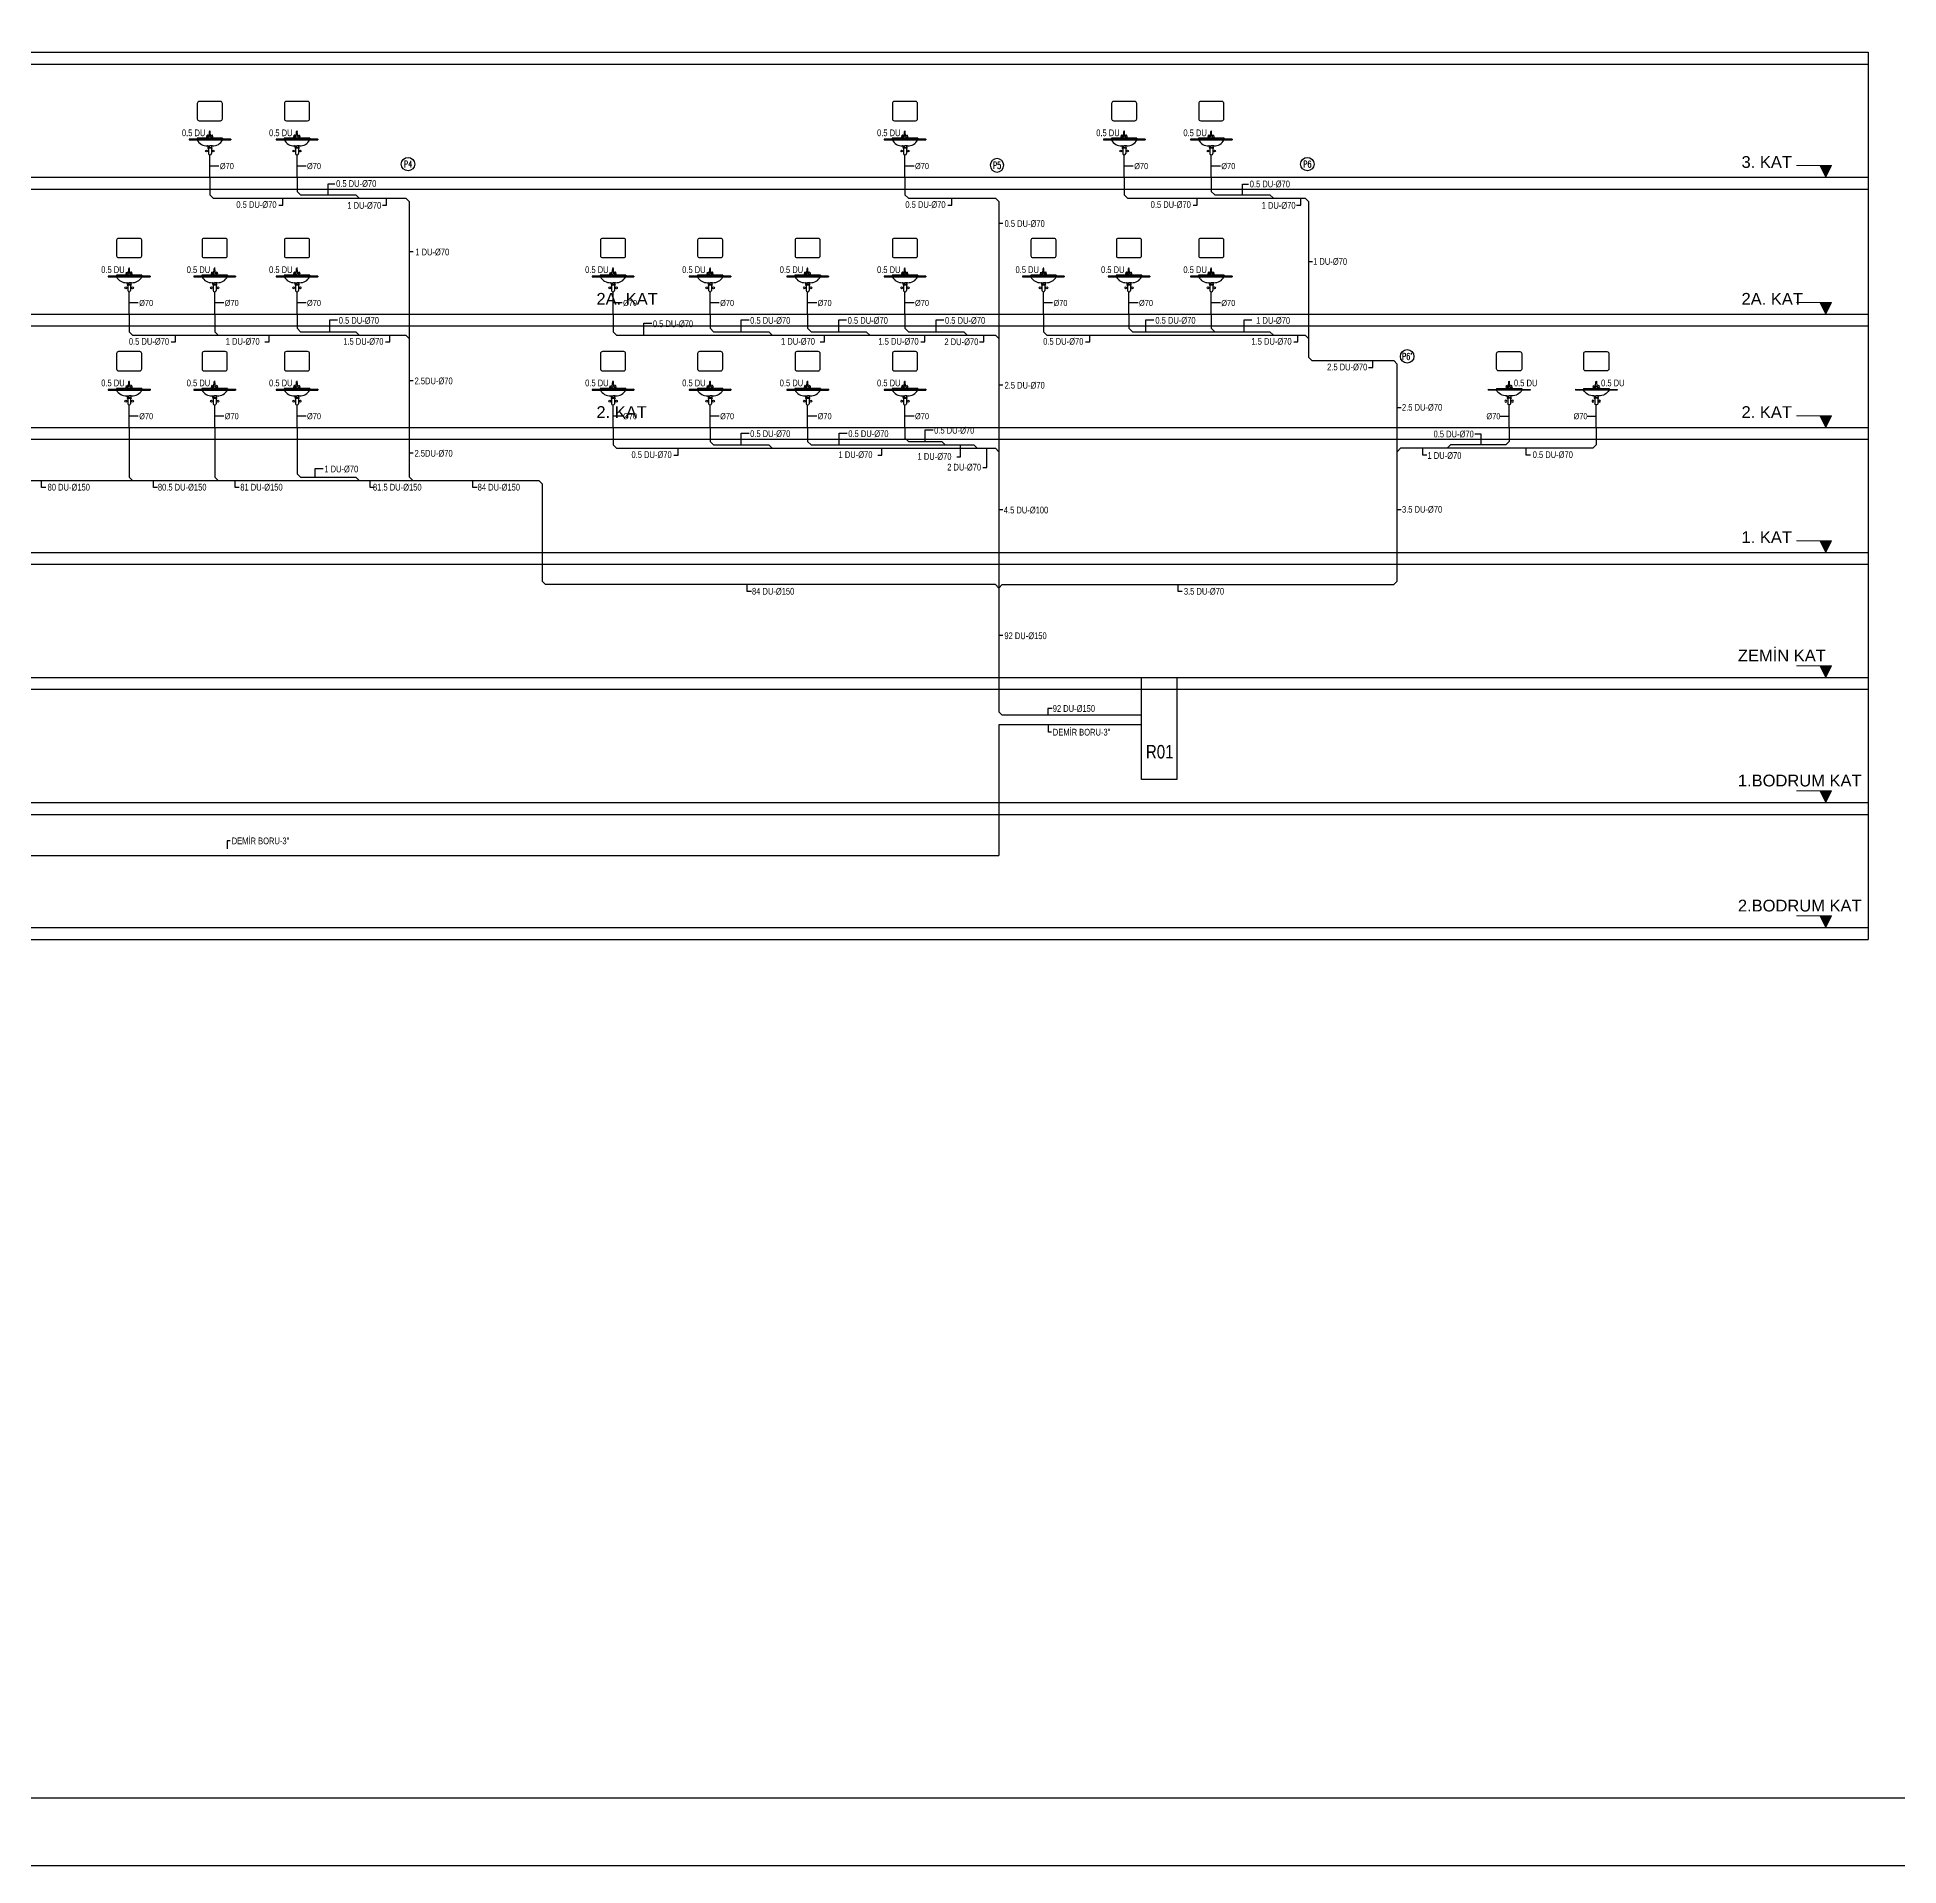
# Model space of a CAD drawing. Header units: centimetres. Extents: x 224692 to 285983, y -88114 to -79914.
# Drawn here: x 276868 to 282389, y -88114 to -82692 of the extents above; entities that cross this region are included whole.
import ezdxf
from ezdxf.enums import TextEntityAlignment as Align

# ---------------------------------------------------------------- set-up
doc = ezdxf.new("R2010")
doc.units = ezdxf.units.CM
doc.header["$LTSCALE"] = 0.2
doc.layers.get('0').update_dxf_attribs({"color": 252})
for name, color, linetype, lineweight in [('1-BASLIK', 53, 'Continuous', 25), ('sembol_no_TUR', 252, 'Continuous', 9), ('SP-DEMIR-BORU', 244, 'Continuous', 30), ('SP-DEMIR-BORU-TEXT', 113, 'Continuous', 30), ('SP-PIS', 6, 'Continuous', 30), ('SP-PIS-ALT KAT TAVANINDA', 30, 'Continuous', 30), ('SP-PIS-CAP', 241, 'Continuous', 30), ('SP-PISSU', 6, 'Continuous', 70), ('SP-PISSU-CAP', 241, 'Continuous', 15), ('SP-PISSU-TAVAN', 60, 'Continuous', 30)]:
    doc.layers.add(name, color=color, linetype=linetype, lineweight=lineweight)
for name, color, linetype in [('SP-ARMATUR-PIS-YUKBIRIMI', 213, 'Continuous'), ('SP-ARMATUR-PİSSU', 96, 'Continuous'), ('SP-PIS-YUKBIRIMI', 13, 'Continuous'), ('SP-PISSU-KOLON-NO', 153, 'Continuous')]:
    doc.layers.add(name, color=color, linetype=linetype)
doc.styles.add('ARIAL', font='arial.ttf')
doc.styles.add('ARIAL1', font='romans.shx', dxfattribs={"width": 0.7})
doc.styles.add('Y200-ARIAL', font='arial.ttf', dxfattribs={"width": 0.8})

# ---------------------------------------------------------------- blocks, each defined once
blk = doc.blocks.new('PN-2')
blk.add_circle((0, 0), 30)
at = {"ltscale": 50, "style": 'ARIAL1', "width": 0.7}
blk.add_attdef('NO', text='', height=27.5, dxfattribs=at).set_placement((0, 0), align=Align.MIDDLE_CENTER)
blk = doc.blocks.new('C1')
at = {"color": 7}
for p, q in [((-17, 6), (-15, 17)), ((-8, 5), (-16, 5)), ((-13, 17), (-5, 13)), ((-3, 1), (-8, 5)), ((-4, 12), (-5, 11)), ((-4, 10), (-2, 38)), ((4, 10), (2, 38)), ((3, 1), (8, 5)), ((4, 12), (5, 11)), ((5, 8), (4, 9)), ((13, 17), (5, 13)), ((8, 5), (16, 5)), ((17, 6), (15, 17))]:
    blk.add_line(p, q, dxfattribs=at)
for centre in [(-14, 11), (14, 11)]:
    blk.add_circle(centre, 0.88, dxfattribs=at)
for centre, radius, start, end in [((-16, 6), 0.88, 167.8993, 267.2751), ((-14, 16), 0.88, 62.4591, 167.8993), ((-12, 12), 7.91, 303.0945, 5.5175), ((-5, 12), 0.88, 18.7175, 62.4591), ((-6, 10), 1.76, 285.1367, 0), ((0, 5), 5.28, 240.2573, 299.7427), ((0, 37), 2.64, 34.3306, 147.3598), ((0, 35), 2.64, 34.3306, 147.3598), ((6, 10), 1.76, 180, 228.4344), ((5, 12), 0.88, 117.5409, 161.2825), ((12, 12), 7.91, 174.4825, 236.9055), ((14, 16), 0.88, 12.1007, 117.5409), ((16, 6), 0.88, 272.7249, 12.1007)]:
    blk.add_arc(centre, radius, start, end, dxfattribs=at)
blk = doc.blocks.new('N5')
at = {"color": 7}
for p, q in [((2054.9, 169.4), (1869.4, 169.4)), ((1869.4, 169.4), (1869.4, 166.4)), ((1869.4, 166.4), (2054.9, 166.4)), ((2054.9, 169.4), (2054.9, 166.4)), ((1953.3, 140), (1962.1, 140)), ((1953.3, 130.6), (1955.5, 130.6)), ((1953.3, 130.6), (1953.3, 128.4)), ((1953.3, 128.4), (1955.5, 128.4)), ((1954.4, 133.8), (1954.4, 130.6)), ((1954.4, 130.6), (1969.8, 130.6)), ((1955.5, 128.4), (1955.5, 123.3)), ((1955.5, 128.4), (1955.5, 105.6)), ((1961, 100.1), (1963.2, 100.1)), ((1971, 140), (1962.1, 140)), ((1962.1, 0), (1962.1, 100.1)), ((1968.7, 130.6), (1970.9, 130.6)), ((1968.7, 128.4), (1970.9, 128.4)), ((1968.7, 128.4), (1968.7, 105.6)), ((1969.8, 133.8), (1969.8, 130.6)), ((1970.9, 130.6), (1970.9, 128.4))]:
    blk.add_line(p, q, dxfattribs=at)
for p, q in [((2018.8, 173.5), (1905.4, 173.5)), ((1905.4, 173.5), (1905.4, 169.4)), ((2018.8, 173.5), (2018.8, 169.4)), ((1954.5, 133), (1953.7, 137.9)), ((1962.1, 133), (1954.5, 133)), ((1962.1, 133), (1969.7, 133)), ((1969.7, 133), (1970.6, 137.9))]:
    blk.add_line(p, q)
at = {"linetype": 'Continuous'}
blk.add_lwpolyline([(1914.8, 337.2, 0.414214), (1906.1, 328.6), (1906.1, 260.2, 0.414214), (1914.8, 251.6), (2009.5, 251.6, 0.414214), (2018.1, 260.2), (2018.1, 328.6, 0.414214), (2009.5, 337.2)], format="xyb", close=True, dxfattribs=at)
at = {"color": 7}
for centre in [(1947.3, 116.9), (1977, 116.9)]:
    blk.add_circle(centre, 4, dxfattribs=at)
for centre, radius, start, end in [((1949.4, 189.6), 49.7, 207.84161, 272.09595), ((1974.9, 189.6), 49.7, 267.90405, 332.15839), ((1951.3, 137.5), 2.43, 10, 92.09595), ((1973, 137.5), 2.43, 87.90405, 170)]:
    blk.add_arc(centre, radius, start, end)
for centre, start, end in [((1961, 105.6), 180, 270), ((1963.2, 105.6), 270, 0)]:
    blk.add_arc(centre, 5.5, start, end, dxfattribs=at)
at = {"linetype": 'Continuous', "xscale": 0.8, "yscale": 0.8, "zscale": 0.8}
blk.add_blockref('C1', (1961.9, 173.5), dxfattribs=at)
blk = doc.blocks.new('LAVABO-KS')
blk.add_blockref('N5', (-1962.1, 0))
blk = doc.blocks.new('dgfdgdfg')
at = {"layer": 'sembol_no_TUR'}
h = blk.add_hatch(color=256, dxfattribs=at)
h.dxf.hatch_style = 1
h.paths.add_polyline_path([(-19, -12.2), (-34, 17.8), (-4, 17.8)])
at = {"layer": 'sembol_no_TUR', "lineweight": 0}
blk.add_line((-34, 17.8), (56, 17.8), dxfattribs=at)
at = {"layer": 'sembol_no_TUR'}
blk.add_lwpolyline([(-19, -12.2), (-34, 17.8), (-4, 17.8), (-19, -12.2)], dxfattribs=at)
at = {"layer": 'sembol_no_TUR', "lineweight": 0}
blk.add_lwpolyline([(-19, -12.2), (-81.8, -12.2)], dxfattribs=at)

msp = doc.modelspace()

# ---------------------------------------------------------------- linework, layer by layer
at = {"layer": '1-BASLIK'}
for points in [[(224691.5, -88114.3), (224691.5, -79914.3), (285982.6, -79914.3), (285982.6, -88114.3)], [(283082.6, -87914.3), (224891.5, -87914.3), (224891.5, -80114.3), (283082.6, -80114.3)]]:
    msp.add_lwpolyline(points, close=True, dxfattribs=at)
at = {"layer": 'SP-DEMIR-BORU', "lineweight": -3}
for p, q in [((280143.4, -84731.1, 0), (279719.8, -84731.1, 0)), ((279719.8, -84731.1, 0), (279719.8, -85118.8, 0)), ((269641.2, -85118.8, 0), (279719.8, -85118.8, 0))]:
    msp.add_line(p, q, dxfattribs=at)
at = {"layer": 'SP-DEMIR-BORU-TEXT', "lineweight": -3}
for p, q in [((279866.9, -84753.2, 0), (279866.9, -84731.1, 0)), ((279875.8, -84753.2, 0), (279866.9, -84753.2, 0)), ((277440.7, -85075.5, 0), (277431.8, -85075.5, 0)), ((277431.8, -85075.5, 0), (277431.8, -85099.3, 0))]:
    msp.add_line(p, q, dxfattribs=at)
at = {"layer": 'SP-PIS', "color": 6, "lineweight": -3}
for p, q in [((277380.2, -83107.5, 0), (277380.2, -83159.5, 0)), ((277638.6, -83107.5, 0), (277638.6, -83149.5, 0)), ((279441.7, -83107.5, 0), (279441.7, -83159.5, 0)), ((280091.8, -83107.5, 0), (280091.8, -83159.5, 0)), ((280350.2, -83107.5, 0), (280350.2, -83149.5, 0)), ((277140.8, -83513.3, 0), (277140.8, -83565.3, 0)), ((277394.4, -83513.3, 0), (277394.4, -83565.3, 0)), ((277638.6, -83513.3, 0), (277638.6, -83555.3, 0)), ((278576, -83513.3, 0), (278576, -83565.3, 0)), ((278863.8, -83513.3, 0), (278863.8, -83555.3, 0)), ((279153, -83513.3, 0), (279153, -83555.3, 0)), ((279441.7, -83513.3, 0), (279441.7, -83555.3, 0)), ((279852.4, -83513.3, 0), (279852.4, -83565.3, 0)), ((280106, -83513.3, 0), (280106, -83555.3, 0)), ((280350.2, -83513.3, 0), (280350.2, -83555.3, 0)), ((277140.8, -83849.2, 0), (277140.8, -83996.8, 0)), ((277394.4, -83849.2, 0), (277394.4, -83996.8, 0)), ((277638.6, -83849.2, 0), (277638.6, -83986.8, 0)), ((278576, -83849.2, 0), (278576, -83901.2, 0)), ((278863.8, -83849.2, 0), (278863.8, -83891.2, 0)), ((279153, -83849.2, 0), (279153, -83891.2, 0)), ((279441.7, -83849.2, 0), (279441.7, -83881.2, 0)), ((281233.5, -83849.2, 0), (281233.5, -83891.2, 0)), ((281491.9, -83849.2, 0), (281491.9, -83901.2, 0))]:
    msp.add_line(p, q, dxfattribs=at)
at = {"layer": 'SP-PIS', "color": 6, "lineweight": -3, "extrusion": (-1.32356e-08, -4.95396e-07, 1)}
for p, q in [((277380.2, -83159.5, 0), (277390.2, -83169.5, 0)), ((277638.6, -83149.5, 0), (277648.6, -83159.5, 0)), ((279441.7, -83159.5, 0), (279451.7, -83169.5, 0)), ((280091.8, -83159.5, 0), (280101.8, -83169.5, 0)), ((280350.2, -83149.5, 0), (280360.2, -83159.5, 0)), ((277140.8, -83565.3, 0), (277150.8, -83575.3, 0)), ((277394.4, -83565.3, 0), (277404.4, -83575.3, 0)), ((277638.6, -83555.3, 0), (277648.6, -83565.3, 0)), ((278576, -83565.3, 0), (278586, -83575.3, 0)), ((278863.8, -83555.3, 0), (278873.8, -83565.3, 0)), ((279153, -83555.3, 0), (279163, -83565.3, 0)), ((279441.7, -83555.3, 0), (279451.7, -83565.3, 0)), ((279852.4, -83565.3, 0), (279862.4, -83575.3, 0)), ((280106, -83555.3, 0), (280116, -83565.3, 0)), ((280350.2, -83555.3, 0), (280360.2, -83565.3, 0)), ((278576, -83901.2, 0), (278586, -83911.2, 0)), ((278863.8, -83891.2, 0), (278873.8, -83901.2, 0)), ((279153, -83891.2, 0), (279163, -83901.2, 0)), ((279441.7, -83881.2, 0), (279451.7, -83891.2, 0)), ((277140.8, -83996.8, 0), (277150.8, -84006.8, 0)), ((277394.4, -83996.8, 0), (277404.4, -84006.8, 0)), ((277638.6, -83986.8, 0), (277648.6, -83996.8, 0))]:
    msp.add_line(p, q, dxfattribs=at)
at = {"layer": 'SP-PIS', "color": 6, "lineweight": -3, "extrusion": (1.32356e-08, -4.95396e-07, 1)}
for p, q in [((281233.5, -83891.2, 0), (281223.5, -83901.2, 0)), ((281491.9, -83901.2, 0), (281481.9, -83911.2, 0))]:
    msp.add_line(p, q, dxfattribs=at)
at = {"layer": 'SP-PIS-ALT KAT TAVANINDA', "lineweight": -3, "transparency": 33554687}
for p, q in [((277390.2, -83169.5, 0), (277961, -83169.5, 0)), ((277648.6, -83159.5, 0), (277812.6, -83159.5, 0)), ((279451.7, -83169.5, 0), (279709.8, -83169.5, 0)), ((280101.8, -83169.5, 0), (280628.2, -83169.5, 0)), ((280360.2, -83159.5, 0), (280524.2, -83159.5, 0)), ((277150.8, -83575.3, 0), (277961, -83575.3, 0)), ((277648.6, -83565.3, 0), (277812.6, -83565.3, 0)), ((278586, -83575.3, 0), (279709.8, -83575.3, 0)), ((278873.8, -83565.3, 0), (279037.8, -83565.3, 0)), ((279163, -83565.3, 0), (279327, -83565.3, 0)), ((279451.7, -83565.3, 0), (279615.8, -83565.3, 0)), ((279862.4, -83575.3, 0), (280628.2, -83575.3, 0)), ((280116, -83565.3, 0), (280524.2, -83565.3, 0)), ((278586, -83911.2, 0), (279709.8, -83911.2, 0)), ((278873.8, -83901.2, 0), (279037.8, -83901.2, 0)), ((279163, -83901.2, 0), (279646, -83901.2, 0)), ((279451.7, -83891.2, 0), (279551.2, -83891.2, 0)), ((281481.9, -83911.2, 0), (280911, -83911.2, 0)), ((281223.5, -83901.2, 0), (281059.4, -83901.2, 0)), ((280901, -84305.4, 0), (280901, -83921.2, 0)), ((272034, -84006.8, 0), (278355.4, -84006.8, 0)), ((277648.6, -83996.8, 0), (277812.6, -83996.8, 0)), ((278365.4, -84016.8, 0), (278355.4, -84006.8, 0)), ((278365.4, -84016.8, 0), (278365.4, -84305.4, 0))]:
    msp.add_line(p, q, dxfattribs=at)
at = {"layer": 'SP-PIS-ALT KAT TAVANINDA', "lineweight": -3, "transparency": 33554687, "extrusion": (-1.32356e-08, -4.95396e-07, 1)}
for p, q in [((277812.6, -83159.5, 0), (277822.6, -83169.5, 0)), ((277961, -83169.5, 0), (277971, -83179.5, 0)), ((279709.8, -83169.5, 0), (279719.8, -83179.5, 0)), ((280524.2, -83159.5, 0), (280534.2, -83169.5, 0)), ((280628.2, -83169.5, 0), (280638.2, -83179.5, 0)), ((277812.6, -83565.3, 0), (277822.6, -83575.3, 0)), ((277961, -83575.3, 0), (277971, -83585.3, 0)), ((279037.8, -83565.3, 0), (279047.8, -83575.3, 0)), ((279327, -83565.3, 0), (279337, -83575.3, 0)), ((279615.8, -83565.3, 0), (279625.8, -83575.3, 0)), ((279709.8, -83575.3, 0), (279719.8, -83585.3, 0)), ((280524.2, -83565.3, 0), (280534.2, -83575.3, 0)), ((280628.2, -83575.3, 0), (280638.2, -83585.3, 0)), ((279037.8, -83901.2, 0), (279047.8, -83911.2, 0)), ((279551.2, -83891.2, 0), (279561.2, -83901.2, 0)), ((279646, -83901.2, 0), (279656, -83911.2, 0)), ((279709.8, -83911.2, 0), (279719.8, -83921.2, 0)), ((277812.6, -83996.8, 0), (277822.6, -84006.8, 0))]:
    msp.add_line(p, q, dxfattribs=at)
at = {"layer": 'SP-PIS-ALT KAT TAVANINDA', "lineweight": -3, "transparency": 33554687, "extrusion": (1.32356e-08, -4.95396e-07, 1)}
for p, q in [((280911, -83911.2, 0), (280901, -83921.2, 0)), ((281059.4, -83901.2, 0), (281049.4, -83911.2, 0))]:
    msp.add_line(p, q, dxfattribs=at)
at = {"layer": 'SP-PIS-CAP', "color": 7, "lineweight": -3, "ltscale": 100}
for p, q in [((225667.3, -82736.7, 0), (282297.8, -82736.7, 0)), ((282297.8, -82736.7), (282297.8, -85367.4, 0)), ((225667.3, -82771.7, 0), (282297.8, -82771.7, 0)), ((225667.3, -83107.5, 0), (282297.8, -83107.5, 0)), ((225667.3, -83142.5, 0), (282297.8, -83142.5, 0)), ((225667.3, -83513.3, 0), (282297.8, -83513.3, 0)), ((225667.3, -83548.3, 0), (282297.8, -83548.3, 0)), ((225667.3, -83849.2, 0), (282297.8, -83849.2, 0)), ((225667.3, -83884.2, 0), (282297.8, -83884.2, 0)), ((225667.3, -84220, 0), (282297.8, -84220, 0)), ((225667.3, -84255, 0), (282297.8, -84255, 0)), ((225667.3, -84590.8, 0), (282297.8, -84590.8, 0)), ((225667.3, -84625.8, 0), (282079.4, -84625.8, 0)), ((282079.4, -84625.8, 0), (282297.8, -84625.8, 0)), ((225667.3, -84961.6, 0), (282297.8, -84961.6, 0)), ((225667.3, -84996.6, 0), (282297.8, -84996.6, 0)), ((225667.3, -85332.4, 0), (282297.8, -85332.4, 0)), ((225667.3, -85367.4, 0), (282297.8, -85367.4, 0))]:
    msp.add_line(p, q, dxfattribs=at)
at = {"layer": 'SP-PIS-CAP', "lineweight": -3}
for p, q in [((277407, -83074.2, 0), (277380.1, -83074.2, 0)), ((277665.4, -83074.2, 0), (277638.5, -83074.2, 0)), ((279468.6, -83074.2, 0), (279441.7, -83074.2, 0)), ((280118.6, -83074.2, 0), (280091.7, -83074.2, 0)), ((280377, -83074.2, 0), (280350.1, -83074.2, 0)), ((277167.6, -83480, 0), (277140.8, -83480, 0)), ((277421.3, -83480, 0), (277394.4, -83480, 0)), ((277665.4, -83480, 0), (277638.5, -83480, 0)), ((278602.9, -83480, 0), (278576, -83480, 0)), ((278890.6, -83480, 0), (278863.8, -83480, 0)), ((279179.8, -83480, 0), (279153, -83480, 0)), ((279468.6, -83480, 0), (279441.7, -83480, 0)), ((279879.2, -83480, 0), (279852.4, -83480, 0)), ((280132.9, -83480, 0), (280106, -83480, 0)), ((280377, -83480, 0), (280350.1, -83480, 0)), ((277167.6, -83815.8, 0), (277140.8, -83815.8, 0)), ((277421.3, -83815.8, 0), (277394.4, -83815.8, 0)), ((277665.4, -83815.8, 0), (277638.5, -83815.8, 0)), ((278602.9, -83815.8, 0), (278576, -83815.8, 0)), ((278890.6, -83815.8, 0), (278863.8, -83815.8, 0)), ((279179.8, -83815.8, 0), (279153, -83815.8, 0)), ((279468.6, -83815.8, 0), (279441.7, -83815.8, 0)), ((281206.6, -83815.8, 0), (281233.5, -83815.8, 0)), ((281465, -83815.8, 0), (281491.9, -83815.8, 0))]:
    msp.add_line(p, q, dxfattribs=at)
at = {"layer": 'SP-PIS-YUKBIRIMI'}
for p, q in [((277730.6, -83159.5, 0), (277730.6, -83126.8, 0)), ((277730.6, -83126.8, 0), (277751, -83126.8, 0)), ((280442.2, -83159.5, 0), (280442.2, -83128, 0)), ((280442.2, -83128, 0), (280460.7, -83128, 0)), ((277584.3, -83189.7, 0), (277596.7, -83189.7, 0)), ((277596.7, -83189.7, 0), (277596.7, -83169.5, 0)), ((277891.7, -83189.7, 0), (277904.1, -83189.7, 0)), ((277904.1, -83189.7, 0), (277904.1, -83169.5, 0)), ((279568.4, -83189.7, 0), (279580.8, -83189.7, 0)), ((279580.8, -83189.7, 0), (279580.8, -83169.5, 0)), ((280295.9, -83189.7, 0), (280308.3, -83189.7, 0)), ((280308.3, -83189.7, 0), (280308.3, -83169.5, 0)), ((280603.3, -83189.7, 0), (280615.7, -83189.7, 0)), ((280615.7, -83189.7, 0), (280615.7, -83169.5, 0)), ((279732.2, -83244.2, 0), (279719.8, -83244.2, 0)), ((277983.4, -83328.6, 0), (277971, -83328.6, 0)), ((280650.6, -83358.5, 0), (280638.2, -83358.5, 0)), ((277278, -83595.5, 0), (277278, -83575.3, 0)), ((277555.9, -83595.5, 0), (277555.9, -83575.3, 0)), ((277735.8, -83565.3, 0), (277735.8, -83530.5, 0)), ((277735.8, -83530.5, 0), (277759.1, -83530.5, 0)), ((277913.8, -83595.5, 0), (277913.8, -83575.3, 0)), ((278667.4, -83575.3, 0), (278667.4, -83540.5, 0)), ((278667.4, -83540.5, 0), (278690.8, -83540.5, 0)), ((278955.8, -83565.3, 0), (278955.8, -83530.5, 0)), ((278955.8, -83530.5, 0), (278979.2, -83530.5, 0)), ((279202.8, -83595.5, 0), (279202.8, -83575.3, 0)), ((279245, -83565.3, 0), (279245, -83530.5, 0)), ((279245, -83530.5, 0), (279268.4, -83530.5, 0)), ((279500.9, -83595.5, 0), (279500.9, -83575.3, 0)), ((279533.7, -83565.3, 0), (279533.7, -83530.5, 0)), ((279533.7, -83530.5, 0), (279557.1, -83530.5, 0)), ((279675.1, -83595.5, 0), (279675.1, -83575.3, 0)), ((279989.6, -83595.5, 0), (279989.6, -83575.4, 0)), ((280156.2, -83565.4, 0), (280156.2, -83530.5, 0)), ((280156.2, -83530.5, 0), (280179.5, -83530.5, 0)), ((280447.3, -83565.4, 0), (280447.3, -83530.5, 0)), ((280447.3, -83530.5, 0), (280470.7, -83530.5, 0)), ((280607.1, -83595.5, 0), (280607.1, -83575.4, 0)), ((277265.6, -83595.5, 0), (277278, -83595.5, 0)), ((277543.5, -83595.5, 0), (277555.9, -83595.5, 0)), ((277901.4, -83595.5, 0), (277913.8, -83595.5, 0)), ((279190.5, -83595.5, 0), (279202.8, -83595.5, 0)), ((279488.5, -83595.5, 0), (279500.9, -83595.5, 0)), ((279662.7, -83595.5, 0), (279675.1, -83595.5, 0)), ((279977.2, -83595.5, 0), (279989.6, -83595.5, 0)), ((280594.7, -83595.5, 0), (280607.1, -83595.5, 0)), ((280816.4, -83671.4, 0), (280828.8, -83671.4, 0)), ((280828.8, -83671.4, 0), (280828.8, -83651.2, 0)), ((277983.4, -83710.7, 0), (277971, -83710.7, 0)), ((279732.2, -83723.7, 0), (279719.8, -83723.7, 0)), ((280913.4, -83791.2, 0), (280901, -83791.2, 0)), ((279501.5, -83891.2, 0), (279501.5, -83856.3, 0)), ((279501.5, -83856.3, 0), (279524.8, -83856.3, 0)), ((278768.6, -83931.3, 0), (278768.6, -83911.2, 0)), ((278955.8, -83901.2, 0), (278955.8, -83866.3, 0)), ((278955.8, -83866.3, 0), (278979.2, -83866.3, 0)), ((279246.9, -83901.2, 0), (279246.9, -83866.3, 0)), ((279246.9, -83866.3, 0), (279270.3, -83866.3, 0)), ((279373.4, -83931.3, 0), (279373.4, -83911.2, 0)), ((279606.8, -83936.7), (279606.8, -83901.2)), ((279684.2, -83968.4, 0), (279684.2, -83911.2, 0)), ((280977, -83931.3, 0), (280977, -83911.2, 0)), ((281150.5, -83869.6, 0), (281132, -83869.6, 0)), ((281150.5, -83901.2, 0), (281150.5, -83869.6, 0)), ((281284.4, -83931.3, 0), (281284.4, -83911.2, 0)), ((277692.8, -83996.8, 0), (277692.8, -83971.1, 0)), ((277692.8, -83971.1, 0), (277716.2, -83971.1, 0)), ((277983.4, -83925.4, 0), (277971, -83925.4, 0)), ((278756.2, -83931.3, 0), (278768.6, -83931.3, 0)), ((279361, -83931.3, 0), (279373.4, -83931.3, 0)), ((279595.3, -83936.7), (279606.8, -83936.7)), ((279672.7, -83968.4, 0), (279684.2, -83968.4, 0)), ((280989.4, -83931.3, 0), (280977, -83931.3, 0)), ((281296.7, -83931.3, 0), (281284.4, -83931.3, 0)), ((276880.8, -84026.9, 0), (276880.8, -84006.8, 0)), ((276893.2, -84026.9, 0), (276880.8, -84026.9, 0)), ((277212.5, -84026.9, 0), (277212.5, -84006.8, 0)), ((277224.8, -84026.9, 0), (277212.5, -84026.9, 0)), ((277454.8, -84026.9, 0), (277454.8, -84006.8, 0)), ((277467.1, -84026.9, 0), (277454.8, -84026.9, 0)), ((277855.1, -84026.9, 0), (277855.1, -84006.8, 0)), ((277867.4, -84026.9, 0), (277855.1, -84026.9, 0)), ((278160.3, -84026.9, 0), (278160.3, -84006.8, 0)), ((278172.7, -84026.9, 0), (278160.3, -84026.9, 0)), ((279732.2, -84093.7, 0), (279719.8, -84093.7, 0)), ((280913.4, -84093.7, 0), (280901, -84093.7, 0)), ((278973.8, -84335.6, 0), (278973.8, -84315.4, 0)), ((278986.2, -84335.6, 0), (278973.8, -84335.6, 0)), ((280251.7, -84335.6, 0), (280251.7, -84315.4, 0)), ((280264, -84335.6, 0), (280251.7, -84335.6, 0)), ((279732.2, -84466.5, 0), (279719.8, -84466.5, 0)), ((279878.1, -84682.2, 0), (279865.7, -84682.2, 0)), ((279865.7, -84682.2, 0), (279865.7, -84702.4, 0))]:
    msp.add_line(p, q, dxfattribs=at)
at = {"layer": 'SP-PISSU', "lineweight": -3, "transparency": 33554687}
for p, q in [((277971, -83179.5, 0), (277971, -83995.9, 0)), ((279719.8, -83179.5, 0), (279719.8, -84692.4, 0)), ((280638.2, -83179.5, 0), (280638.2, -83641.2, 0)), ((280638.2, -83641.2, 0), (280648.2, -83651.2, 0)), ((280648.2, -83651.2, 0), (280891, -83651.2, 0)), ((280901, -83661.2, 0), (280891, -83651.2, 0)), ((280901, -83921.2, 0), (280901, -83661.2, 0)), ((277981, -84005.9, 0), (277971, -83995.9, 0))]:
    msp.add_line(p, q, dxfattribs=at)
at = {"layer": 'SP-PISSU', "lineweight": -3, "elevation": 0}
msp.add_lwpolyline([(280248.3, -84590.8), (280248.3, -84893.4), (280143.4, -84893.4), (280143.4, -84590.8)], dxfattribs=at)
at = {"layer": 'SP-PISSU-TAVAN', "lineweight": -3}
for p, q in [((278375.4, -84315.4, 0), (278365.4, -84305.4, 0)), ((279709.8, -84315.4, 0), (278375.4, -84315.4, 0)), ((279729.8, -84315.4, 0), (280891, -84315.4, 0)), ((280891, -84315.4, 0), (280901, -84305.4, 0)), ((279729.8, -84702.4, 0), (279719.8, -84692.4, 0)), ((280143.4, -84702.4, 0), (279729.8, -84702.4, 0))]:
    msp.add_line(p, q, dxfattribs=at)
at = {"layer": 'SP-PISSU-TAVAN', "lineweight": -3, "extrusion": (-1.32356e-08, -4.95396e-07, 1)}
msp.add_line((279709.8, -84315.4, 0), (279719.8, -84325.4, 0), dxfattribs=at)
at = {"layer": 'SP-PISSU-TAVAN', "lineweight": -3, "extrusion": (1.32356e-08, -4.95396e-07, 1)}
msp.add_line((279729.8, -84315.4, 0), (279719.8, -84325.4, 0), dxfattribs=at)

# ---------------------------------------------------------------- block references
at = {"layer": 'SP-ARMATUR-PİSSU', "lineweight": -3, "yscale": 0.6666666666715173, "zscale": 0.6666666666715173}
for p, xscale, rotation in [((277380.2, -83107.5, 0), 0.6666666666715173, 0.02026682418516404), ((277638.6, -83107.5, 0), 0.6666666666715173, 0.02026682418516404), ((279441.7, -83107.5, 0), 0.6666666666715173, 0.02026682418517094), ((280091.8, -83107.5, 0), 0.6666666666715173, 0.02026682418516404), ((280350.2, -83107.5, 0), 0.6666666666715173, 0.02026682418516404), ((277140.8, -83513.4, 0), 0.6666666666715173, 0.02026682418516404), ((277394.4, -83513.4, 0), 0.6666666666715173, 0.02026682418516404), ((277638.6, -83513.4, 0), 0.6666666666715173, 0.02026682418516404), ((278576, -83513.4, 0), 0.6666666666715173, 0.02026682418516404), ((278863.8, -83513.4, 0), 0.6666666666715173, 0.02026682418516404), ((279153, -83513.4, 0), 0.6666666666715173, 0.02026682418516404), ((279441.7, -83513.4, 0), 0.6666666666715173, 0.02026682418516404), ((279852.4, -83513.4, 0), 0.6666666666715173, 0.02026682418516404), ((280106, -83513.4, 0), 0.6666666666715173, 0.02026682418516404), ((280350.2, -83513.4, 0), 0.6666666666715173, 0.02026682418516404), ((277140.8, -83849.2, 0), 0.6666666666715173, 0.02026682418516404), ((277394.4, -83849.2, 0), 0.6666666666715173, 0.02026682418516404), ((277638.6, -83849.2, 0), 0.6666666666715173, 0.02026682418516404), ((278576, -83849.2, 0), 0.6666666666715173, 0.02026682418516404), ((278863.8, -83849.2, 0), 0.6666666666715173, 0.02026682418516404), ((279153, -83849.2, 0), 0.6666666666715173, 0.02026682418516404), ((279441.7, -83849.2, 0), 0.6666666666715173, 0.02026682418516404), ((281233.5, -83849.2, 0), -0.6666666666715173, 359.9797331758148), ((281491.9, -83849.2, 0), -0.6666666666715173, 359.9797331758148)]:
    msp.add_blockref('LAVABO-KS', p, dxfattribs=dict(at, xscale=xscale, rotation=rotation))
at = {"layer": 'SP-PIS-CAP', "color": 7, "lineweight": -3, "xscale": -1.158777081540212, "yscale": 1.158777081540212, "zscale": 1.158777081540212}
for p in [(282150.3, -83093.4, 0), (282150.3, -83499.2, 0), (282150.3, -83835, 0), (282150.3, -84205.9, 0), (282150.3, -84576.7, 0), (282150.3, -84947.5, 0), (282150.3, -85318.3, 0)]:
    msp.add_blockref('dgfdgdfg', p, dxfattribs=at)
at = {"layer": 'SP-PISSU-KOLON-NO'}
ref = msp.add_blockref('PN-2', (277967.8, -83068.4, 0), dxfattribs=dict(at, xscale=0.6666666666666665, yscale=0.6666666666666665, zscale=0.6666666666666665))
ref.add_attrib('NO', 'P4', dxfattribs={"layer": '0', "ltscale": 50, "height": 20, "style": 'ARIAL1', "width": 0.7}).set_placement((277967.8, -83068.4, 0), align=Align.MIDDLE_CENTER)
ref = msp.add_blockref('PN-2', (279714.6, -83072, 0), dxfattribs=dict(at, xscale=-0.6666666666666665, yscale=0.6666666666666665, zscale=0.6666666666666665))
ref.add_attrib('NO', 'P5', dxfattribs={"layer": '0', "ltscale": 50, "height": 20, "style": 'ARIAL1', "width": 0.7}).set_placement((279714.6, -83072, 0), align=Align.MIDDLE_CENTER)
ref = msp.add_blockref('PN-2', (280635, -83068.4, 0), dxfattribs=dict(at, xscale=0.6666666666666665, yscale=0.6666666666666665, zscale=0.6666666666666665))
ref.add_attrib('NO', 'P6', dxfattribs={"layer": '0', "ltscale": 50, "height": 20, "style": 'ARIAL1', "width": 0.7}).set_placement((280635, -83068.4, 0), align=Align.MIDDLE_CENTER)
ref = msp.add_blockref('PN-2', (280930.9, -83638.6, 0), dxfattribs=dict(at, xscale=0.6666666666666665, yscale=0.6666666666666665, zscale=0.6666666666666665))
ref.add_attrib('NO', "P6'", dxfattribs={"layer": '0', "ltscale": 50, "height": 20, "style": 'ARIAL1', "width": 0.7}).set_placement((280930.9, -83638.6, 0), align=Align.MIDDLE_CENTER)

# ---------------------------------------------------------------- texts
at = {"layer": 'SP-ARMATUR-PIS-YUKBIRIMI', "lineweight": -3, "style": 'ARIAL', "width": 0.8}
for rotation, p in [(0.0203, (277297.3, -82985.6, 0)), (0.0203, (277555.7, -82985.6, 0)), (0.0203, (279358.8, -82985.6, 0)), (0.0203, (280008.9, -82985.6, 0)), (0.0203, (280267.3, -82985.6, 0)), (0.0203, (277057.9, -83391.4, 0)), (0.0203, (277311.5, -83391.4, 0)), (0.0203, (277555.7, -83391.4, 0)), (0.0203, (278493.1, -83391.4, 0)), (0.0203, (278780.9, -83391.4, 0)), (0.0203, (279070.1, -83391.4, 0)), (0.0203, (279358.8, -83391.4, 0)), (0.0203, (279769.5, -83391.4, 0)), (0.0203, (280023.1, -83391.4, 0)), (0.0203, (280267.3, -83391.4, 0)), (0.0203, (277057.9, -83727.2, 0)), (0.0203, (277311.5, -83727.2, 0)), (0.0203, (277555.7, -83727.2, 0)), (0.0203, (278493.1, -83727.2, 0)), (0.0203, (278780.9, -83727.2, 0)), (0.0203, (279070.1, -83727.2, 0)), (0.0203, (279358.8, -83727.2, 0)), (359.9797, (281247.7, -83727.2, 0)), (359.9797, (281506.1, -83727.2, 0))]:
    msp.add_text('0.5 DU', height=20, rotation=rotation, dxfattribs=at).set_placement(p)
at = {"layer": 'SP-DEMIR-BORU-TEXT', "lineweight": -3, "style": 'Y200-ARIAL', "width": 0.8}
for p in [(279880.1, -84762.9, 0), (277445, -85085.2, 0)]:
    msp.add_text('DEMİR BORU-3"', height=20, dxfattribs=at).set_placement(p)
at = {"layer": 'SP-PIS-CAP', "lineweight": -3, "style": 'ARIAL', "width": 0.8}
for rotation, p in [(0.0203, (277409.8, -83083.3, 0)), (0.0203, (277668.2, -83083.3, 0)), (0.0203, (279471.4, -83083.3, 0)), (0.0203, (280121.4, -83083.3, 0)), (0.0203, (280379.8, -83083.3, 0)), (0.0203, (277170.4, -83489.1, 0)), (0.0203, (277424.1, -83489.1, 0)), (0.0203, (277668.2, -83489.1, 0)), (0.0203, (278605.6, -83489.1, 0)), (0.0203, (278893.4, -83489.1, 0)), (0.0203, (279182.6, -83489.1, 0)), (0.0203, (279471.4, -83489.1, 0)), (0.0203, (279882, -83489.1, 0)), (0.0203, (280135.7, -83489.1, 0)), (0.0203, (280379.8, -83489.1, 0)), (0.0203, (277170.4, -83824.9, 0)), (0.0203, (277424.1, -83824.9, 0)), (0.0203, (277668.2, -83824.9, 0)), (0.0203, (278605.6, -83824.9, 0)), (0.0203, (278893.4, -83824.9, 0)), (0.0203, (279182.6, -83824.9, 0)), (0.0203, (279471.4, -83824.9, 0)), (359.9797, (281166, -83824.9, 0)), (359.9797, (281424.4, -83824.9, 0))]:
    msp.add_text('%%C70', height=18, rotation=rotation, dxfattribs=at).set_placement(p)
at = {"layer": 'SP-PIS-CAP', "color": 7, "lineweight": -3, "char_height": 35, "attachment_point": 1, "style": 'ARIAL'}
for s, insert in [('\\A1;3. KAT', (281922.7, -83044.6, 0)), ('\\A1;2A. KAT', (278526.6, -83450.4, 0)), ('\\A1;2A. KAT', (281922.7, -83450.4, 0)), ('\\A1;2. KAT', (278526.6, -83786.2, 0)), ('\\A1;2. KAT', (281922.7, -83786.2, 0)), ('\\A1;1. KAT', (281922.7, -84157, 0)), ('\\A1;ZEMİN KAT', (281911.9, -84508, 0)), ('\\A1;1.BODRUM KAT', (281911.9, -84878.8, 0)), ('\\A1;2.BODRUM KAT', (281911.9, -85249.6, 0))]:
    msp.add_mtext(s, dxfattribs=dict(at, insert=insert))
at = {"layer": 'SP-PIS-YUKBIRIMI', "style": 'ARIAL', "width": 0.8}
for s, p in [('0.5 DU-%%C70', (277814.2, -83126, 0)), ('0.5 DU-%%C70', (280523.8, -83127.2, 0)), ('0.5 DU-%%C70', (277518.3, -83188.3, 0)), ('1 DU-%%C70', (277838.1, -83190.9, 0)), ('0.5 DU-%%C70', (279502.4, -83188.3, 0)), ('0.5 DU-%%C70', (280229.9, -83188.3, 0)), ('1 DU-%%C70', (280549.7, -83190.9, 0)), ('0.5 DU-%%C70', (279796.6, -83244.7, 0)), ('1 DU-%%C70', (278039.7, -83329.1, 0)), ('1 DU-%%C70', (280702.5, -83357, 0)), ('0.5 DU-%%C70', (277822, -83531.9, 0)), ('0.5 DU-%%C70', (279042.1, -83531.9, 0)), ('0.5 DU-%%C70', (279331.3, -83531.9, 0)), ('0.5 DU-%%C70', (279620, -83531.9, 0)), ('0.5 DU-%%C70', (280243.8, -83531.6, 0)), ('1 DU-%%C70', (280533.6, -83531.9, 0)), ('0.5 DU-%%C70', (277199.6, -83594.1, 0)), ('1 DU-%%C70', (277477.5, -83594.1, 0)), ('1.5 DU-%%C70', (277835.4, -83594.1, 0)), ('0.5 DU-%%C70', (278753.7, -83541.9, 0)), ('1 DU-%%C70', (279124.4, -83594.1, 0)), ('1.5 DU-%%C70', (279422.5, -83594.1, 0)), ('2 DU-%%C70', (279609, -83595.2, 0)), ('0.5 DU-%%C70', (279911.2, -83594.1, 0)), ('1.5 DU-%%C70', (280528.7, -83594.1, 0)), ('2.5 DU-%%C70', (280753.2, -83670, 0)), ('2.5DU-%%C70', (278043.7, -83711.2, 0)), ('2.5 DU-%%C70', (279796.6, -83724.2, 0)), ('2.5 DU-%%C70', (280975.3, -83789.6, 0)), ('0.5 DU-%%C70', (279042.1, -83867.7, 0)), ('0.5 DU-%%C70', (279333.2, -83867.7, 0)), ('0.5 DU-%%C70', (279587.8, -83857.7, 0)), ('0.5 DU-%%C70', (281069, -83868.8, 0)), ('2.5DU-%%C70', (278043.7, -83925.9, 0)), ('1 DU-%%C70', (277769.9, -83972.5, 0)), ('0.5 DU-%%C70', (278690.2, -83929.9, 0)), ('1 DU-%%C70', (279295, -83929.9, 0)), ('1 DU-%%C70', (279529.3, -83935.3)), ('2 DU-%%C70', (279617.2, -83967, 0)), ('1 DU-%%C70', (281041.6, -83932.5, 0)), ('0.5 DU-%%C70', (281362.9, -83929.9, 0)), ('80 DU-%%C150', (276961.7, -84026.4, 0)), ('80.5 DU-%%C150', (277298.1, -84026.4, 0)), ('81 DU-%%C150', (277533.2, -84026.4, 0)), ('81.5 DU-%%C150', (277936, -84026.4, 0)), ('84 DU-%%C150', (278237.2, -84026.4, 0)), ('3.5 DU-%%C70', (280975.3, -84092.1, 0)), ('4.5 DU-%%C100', (279800.7, -84094.2, 0)), ('84 DU-%%C150', (279050.7, -84335.1, 0)), ('3.5 DU-%%C70', (280328.5, -84335.1, 0)), ('92 DU-%%C150', (279799.2, -84467, 0)), ('92 DU-%%C150', (279942.6, -84682.7, 0))]:
    msp.add_text(s, height=20, dxfattribs=at).set_placement(p, align=Align.MIDDLE_CENTER)
at = {"layer": 'SP-PISSU-CAP', "lineweight": -3, "style": 'ARIAL', "width": 0.8}
msp.add_text('R01', height=40, dxfattribs=at).set_placement((280156.1, -84830.9, 0))

doc.saveas('drawing.dxf')
